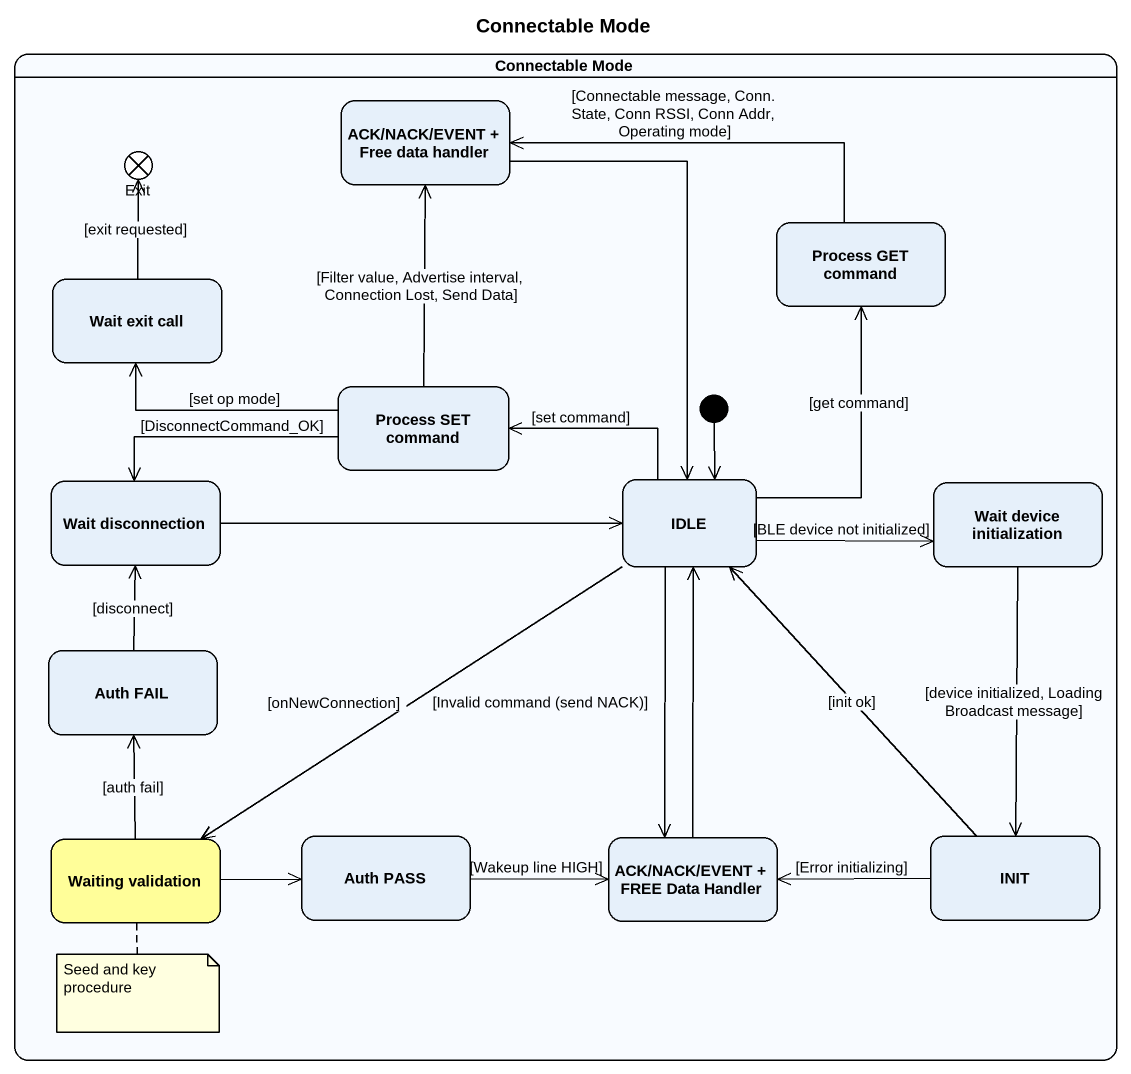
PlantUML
@startuml
title Connectable Mode
hide empty description
state "Connectable Mode" as Connectable_Mode {
  state "ACK/NACK/EVENT + Free data handler" as ACK_NACK_EVENT_Free_data
  state Exit <<exitPoint>>
  state "Process GET command" as Process_GET_command
  state "Wait exit call" as Wait_exit_call
  state "Process SET command" as Process_SET_command
  state "Wait disconnection" as Wait_disconnection
  state IDLE
  state "Wait device initialization" as Wait_device_initialization
  state "Auth FAIL" as Auth_FAIL
  state "Waiting validation" as Waiting_validation #FFFE99
  state "Auth PASS" as Auth_PASS
  state "ACK/NACK/EVENT + FREE Data Handler" as ACK_NACK_EVENT_FREE_Data
  state INIT
  [*] --> IDLE
}
ACK_NACK_EVENT_Free_data --> IDLE
Process_GET_command -left-> ACK_NACK_EVENT_Free_data : [Connectable message, Conn. State, Conn RSSI, Conn Addr, Operating mode]
Wait_exit_call -up-> Exit : [exit requested]
Process_SET_command -up-> ACK_NACK_EVENT_Free_data : [Filter value, Advertise interval, Connection Lost, Send Data]
Process_SET_command -left-> Wait_exit_call : [set op mode]
Process_SET_command -left-> Wait_disconnection : [DisconnectCommand_OK]
Wait_disconnection -right-> IDLE
IDLE -up-> Process_GET_command : [get command]
IDLE -left-> Process_SET_command : [set command]
IDLE -right-> Wait_device_initialization : [BLE device not initialized]
IDLE --> Waiting_validation : [onNewConnection]
IDLE --> ACK_NACK_EVENT_FREE_Data : [Invalid command (send NACK)]
Wait_device_initialization --> INIT : [device initialized, Loading Broadcast message]
Auth_FAIL -up-> Wait_disconnection : [disconnect]
Waiting_validation -up-> Auth_FAIL : [auth fail]
Waiting_validation -right-> Auth_PASS
Auth_PASS -right-> ACK_NACK_EVENT_FREE_Data : [Wakeup line HIGH]
ACK_NACK_EVENT_FREE_Data -up-> IDLE
INIT -up-> IDLE : [init ok]
INIT -left-> ACK_NACK_EVENT_FREE_Data : [Error initializing]
note bottom of Waiting_validation : Seed and key procedure
@enduml
